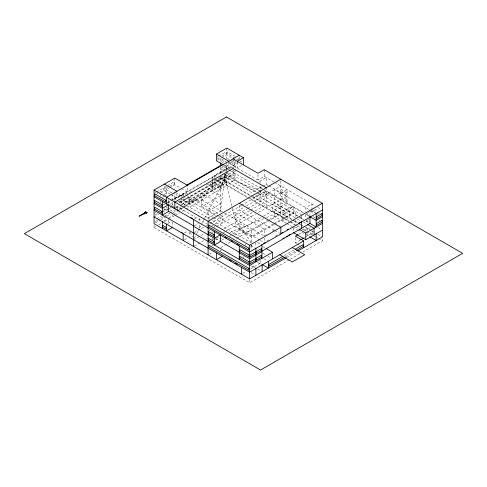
<?xml version="1.0" encoding="UTF-8"?>
<svg xmlns="http://www.w3.org/2000/svg" width="487" height="487" viewBox="0 0 487 487"><rect width="100%" height="100%" fill="white"/><g stroke="black" fill="none" stroke-linecap="round" stroke-linejoin="round"><path stroke-width="0.37" stroke-dasharray="2.44 1.83" d="M225.414 174.316L220.562 189.114L212.247 184.317L201.855 199.913L181.073 202.312L224.72 177.116L261.251 191.178M226.278 170.815L226.796 168.715L172.556 200.035L172.556 194.806M250.872 246.611L251.219 245.211M194.24 238.405L196.316 234.35M196.663 233.681L199.086 228.957M199.433 228.281L204.284 218.827M204.631 218.158L226.796 174.961L256.113 191.884M168.605 218.158L172.848 215.004M173.457 214.554L177.7 211.407M178.303 210.956L182.546 207.809M183.155 207.359L226.796 174.961L178.632 202.769M154.683 193.077L155.986 192.328M156.637 191.951L163.827 187.799L163.827 189.717L158.598 192.736M166.377 186.326L165.075 187.081L165.075 188.999L174.218 183.721L174.218 181.803L167.029 185.949M217.032 157.082L218.334 156.327M218.986 155.95L226.175 151.804L226.175 153.722L222.255 155.986M156.637 193.869L157.946 193.114M217.032 159.005L219.643 157.496M160.887 192.852L168.94 188.201M169.598 187.818L174.839 184.792L180.744 188.201M217.592 160.107L220.562 158.397L226.175 161.635M221.81 157.678L226.796 154.799L232.555 158.117M163.602 194.648L165.957 193.29L165.957 195.208L164.192 196.231M220.934 161.55L224.592 159.438M162.421 197.247L163.602 196.571M222.157 162.761L225.816 160.649M235.111 159.596L228.878 163.194L260.052 181.194L266.286 177.597L266.286 186.558M163.303 204.893L165.117 203.852M167.613 202.409L170.207 200.912M170.852 200.534L183.161 193.43L185.657 194.873M214.329 177.676L214.329 175.436L226.796 168.24L228.713 169.348M167.132 203.164L171.351 200.729M167.826 203.243L171.071 201.368M173.67 199.865L238.021 162.713M231.995 168.118L235.111 166.317L228.713 162.628M154.604 213.282L155.907 212.533M169.579 204.631L172.836 202.756M155.256 214.828L157.21 213.696M163.072 210.311L167.631 207.681M170.882 205.8L174.139 203.919M177.396 202.044L182.607 199.031M214.7 180.507L220.191 177.335M226.425 173.737L220.934 176.903L220.934 174.985M241.552 165.477L237.187 167.997L237.187 161.276M154.056 216.952L158.585 214.341M163.115 211.729L170.225 207.62M170.87 207.249L174.109 205.38M168.338 209.191L166.53 210.232L166.53 207.249M168.94 208.844L174.267 205.764M179.271 202.878L226.796 175.436M228.878 176.635L235.111 173.037L229.353 169.713M156.729 218.773L161.964 215.753M169.817 211.218L173.086 209.331M175.704 207.815L178.979 205.928M181.596 204.418L225.432 179.106L225.432 181.03L181.596 206.342M176.16 208.028L179.453 206.129M182.089 204.607L233.03 175.192L233.03 168.472M157.386 220.319L155.42 221.451L155.42 219.527M158.038 219.941L163.93 216.538M164.582 216.161L169.817 213.142M170.468 212.764L175.052 210.116M175.704 209.739L180.939 206.719M155.371 222.918L159.955 220.27M160.613 219.893L165.854 216.867M166.511 216.49L170.438 214.219M173.062 212.703L175.685 211.194M178.96 209.3L183.544 206.652M184.202 206.275L226.796 181.681L251.803 196.121M226.796 182.156L189.394 203.755L189.394 197.034M182.375 208.284L181.073 209.033L181.073 206.792M184.975 206.786L224.72 183.836L247.451 196.961M163.62 221.037L166.737 219.235M154.056 224.957L154.056 227.514L156.023 226.382M158.646 224.866L161.264 223.356M164.545 221.463L167.82 219.57M168.472 219.193L174.37 215.79M175.028 215.412L179.618 212.764M182.235 211.248L185.51 209.355M186.168 208.978L226.796 185.523L247.098 197.241M167.772 223.436L170.894 221.634M208.095 219.406L208.095 211.188L220.562 203.992L201.855 193.193L201.855 206.634L220.562 195.835L212.247 191.038L212.247 177.597L213.525 178.333M273.877 181.974L264.204 176.391L257.97 179.995L257.97 174.017M194.167 219.229L198.532 216.709M194.167 225.95L198.532 223.43M208.095 217.914L220.562 210.713L224.72 177.116L253.295 193.613M260.052 187.915L262.542 186.472M263.169 186.113L266.286 184.317L268.179 185.413M184.409 233.036L187.525 231.24M260.052 194.155L253.812 197.759L253.812 196.261M194.167 232.67L203.895 227.058M206.171 225.743L241.022 205.624M241.436 205.38L266.286 191.038M184.409 239.756L187.525 237.96M211.833 225.828L213.081 225.11M214.974 224.014L243.877 207.328M246.513 205.806L280.835 185.991M193.546 239.75L204.029 233.699M207.833 231.502L209.781 230.381M216.478 226.51L247.28 208.728M247.938 208.351L266.286 197.759M211.833 232.549L213.081 231.83M274.558 224.178L293.302 213.355L293.302 206.634L251.736 230.631L251.736 243.11L235.111 219.113L250.05 210.487M250.695 210.11L266.286 201.113M280.835 192.712L274.595 196.316L261.951 191.446M280.835 193.193L287.068 189.595L287.068 203.036L280.835 206.634M194.191 246.099L203.937 240.475M206.537 238.977L208.485 237.851M224.19 228.78L252.473 212.454M255.103 210.932L266.286 204.479M211.833 239.269L213.081 238.551M223.417 232.579L224.72 231.83M225.365 231.459L255.742 213.921M258.378 212.399L280.835 199.433M280.835 199.913L287.068 196.316L268.812 185.778M211.833 245.99L213.081 245.271M221.548 240.383L224.83 238.49M232.701 233.943L262.737 216.599M263.388 216.228L280.835 206.159M209.337 254.153L214.329 251.274M220.879 247.493L230.132 242.149M236.712 238.35L268.702 219.881M269.354 219.503L280.835 212.88L280.835 180.768M220.148 250.793L221.396 250.075M273.298 223.941L251.736 236.39L217.866 216.831M273.95 223.563L295.378 211.188L295.378 217.165M273.907 224.556L251.736 237.352L239.269 230.156L239.269 223.436L251.736 230.631L234.277 234.953M224.355 212.904L264.204 235.909L266.152 234.783M272.002 231.41L274.595 229.913M306.396 213.951L312.009 210.713L315.253 212.588M266.791 241.138L269.378 239.647M275.246 236.256L277.846 234.758M243.007 257.27L244.255 256.552M306.396 220.672L308.886 219.235M298.659 234.259L301.94 232.366M304.57 230.85L310.341 227.514M242.593 273.353L245.71 271.551M250.695 268.672L260.052 263.272L261.33 264.009M295.378 237.65L295.378 242.873L299.974 240.225M304.57 237.571L312.837 232.798M284.067 255.645L293.874 249.983M285.376 256.813L295.834 250.768M286.685 257.495L297.149 251.45M154.056 227.514L249.661 282.71L289.631 259.632M290.289 259.254L300.114 253.581M302.737 252.065L322.4 240.718L322.4 238.794M191.464 191.513L174.839 198.714L176.708 199.792M206.707 184.914L224.72 177.116L235.111 219.113M212.32 239.707L215.132 238.557M215.838 238.265L219.357 236.828M229.925 232.518L265.835 217.847M266.541 217.561L293.302 206.634M215.364 239.628L221.183 238.192M229.188 236.213L231.368 235.671M235.288 156.345L227.545 151.877L227.545 153.795L237.875 159.76M239.689 160.807L242.447 162.402M274.51 182.339L315.253 205.867M317.853 207.365L321.097 209.24M227.295 158.452L229.736 159.858M230.345 160.211L234.612 162.676L234.612 164.594L229.736 161.781M314.59 208.85L318.51 211.115M313.281 210.013L316.55 211.9M317.201 212.277L319.813 213.787M315.905 212.959L318.498 214.463M308.74 209.307L274.595 189.595L274.595 203.036L305.118 220.654M311.175 210.713L316.16 213.592M232.171 167.985L227.295 165.172L227.295 167.09M224.282 165.343L230.345 168.849M232.78 170.255L234.612 171.314M313.281 216.733L315.241 217.866M318.51 219.753L319.813 220.508M262.542 188.877L260.052 187.434L253.812 191.038L253.812 193.278M263.169 189.236L303.535 212.539M306.092 214.018L309.927 216.234M222.431 166.195L228.878 169.914L228.878 161.276M229.523 170.292L261.945 189.011M264.478 190.472L305.118 213.933M309.336 216.368L305.769 214.31L305.769 218.048M225.998 171.132L224.72 170.395L224.72 171.887M301.617 214.791L227.295 171.887L227.295 173.81L234.612 178.035L234.612 176.111M258.737 193.4L297.776 215.942M300.333 217.415L303.535 219.266M306.092 220.739L309.288 222.583M317.92 227.569L321.116 229.414M220.562 171.838L223.058 173.281M223.679 173.64L256.308 192.475M256.929 192.834L260.052 194.636M305.769 221.031L308.74 222.748M303.584 222.169L306.865 224.063M255.894 195.117L295.378 217.914M297.253 218.992L301.617 221.512M252.461 196.498L293.74 220.331M294.398 220.708L299.645 223.74M300.132 224.02L304.899 226.772M305.373 227.045L310.803 230.181M311.461 230.558L314.085 232.074M317.816 234.229L322.4 236.877M249.88 195.482L220.562 178.559L220.562 165.866M252.503 196.998L260.052 201.356L260.052 190.904M292.097 219.862L274.595 209.757L274.595 216.478L286.192 223.174M292.754 220.24L297.35 222.894M298.007 223.271L300.631 224.787M301.289 225.164L303.255 226.303M305.879 227.819L309.129 229.694M311.686 231.167L312.964 231.909M214.329 175.436L216.198 176.519M218.693 177.956L220.562 179.039L220.562 212.204M303.584 228.89L306.865 230.783M310.146 232.683L312.77 234.198M250.05 198.459L290.209 221.646M290.855 222.017L295.378 224.635M297.253 225.712L301.617 228.233M247.749 197.619L289.004 221.433M289.655 221.816L294.897 224.836M295.548 225.213L299.481 227.484M302.098 228.993L306.025 231.264M306.682 231.642L312.575 235.044M313.232 235.422L315.192 236.554M315.85 236.938L317.816 238.07M318.468 238.447L322.4 240.718M214.17 178.699L220.562 182.394M295.268 226.966L298.549 228.866M286.849 223.551L292.097 226.583M292.754 226.96L297.35 229.614M298.007 229.992L309.129 236.414M220.562 185.76L214.329 182.156L214.329 180.665M274.339 230.241L239.269 209.988L239.269 203.268M274.985 230.613L279.532 233.236M295.378 242.873L296.656 243.616M297.295 243.981L299.858 245.46M201.855 199.913L223.728 212.539M181.401 188.585L187.312 191.994L187.312 185.273M186.278 195.232L220.039 214.724M220.69 215.102L222.65 216.228L222.65 222.949L213.519 217.683M201.855 206.634L217.981 215.942M218.626 216.319L220.562 217.433L220.562 215.193M259.681 240.018L235.111 225.834L235.111 212.393L264.204 229.188L264.204 235.909M260.326 240.389L264.204 242.629M175.466 192.353L183.709 197.113M184.372 197.497L215.26 215.327M171.929 192.949L166.323 189.711L166.323 196.431M257.556 242.386L261.921 244.906M212.868 217.305L183.161 200.151L183.161 198.659M262.676 246.544L264.642 247.682M170.359 194.203L164.448 190.794L164.454 184.068M171.01 194.581L176.921 197.99L176.921 191.269M179.204 201.234L210.049 219.04M212.655 220.544L251.085 242.733M250.902 245.509L254.646 247.664M262.676 253.264L265.299 254.78M267.923 256.296L271.204 258.195M176.087 206.153L206.774 223.874M263.887 258.767L267.083 260.612M257.653 262.365L260.849 264.21M164.034 208.795L168.605 211.431M215.577 238.551L220.562 241.43M255.091 267.613L253.812 266.87L253.812 263.887M257.653 269.086L260.849 270.93M251.414 265.963L254.616 267.813M251.414 272.69L254.616 274.534M190.283 232.214L192.359 237.011M312.009 209.964L312.009 203.992L305.769 207.59L305.769 212.07M312.009 210.713L312.009 215.193M309.927 209.988L309.927 215.966M307.851 228.957L307.851 230.448M307.851 233.437L307.851 235.678M301.617 216.283L301.617 220.763M295.378 220.154L295.378 223.886M293.302 228.074L293.302 231.806M266.286 187.3L266.286 207.833M265.908 194.185L265.908 196.103L260.423 192.937L260.423 191.014M264.204 169.671L264.204 176.391M264.204 238.149L264.204 241.887M260.052 181.194L260.052 182.686M260.052 185.675L260.052 190.155M260.052 260.283L260.052 263.272M255.687 242.8L255.687 247.28M251.736 245.351L251.736 249.831M249.661 279.514L249.661 282.71M245.503 243.884L245.503 245.375M239.269 156.765L239.269 159.005M238.52 158.208L238.52 160.132M235.111 161.087L235.111 168.557M235.111 169.306L235.111 179.758L228.878 183.362L228.878 172.155M233.03 160.369L233.03 165.592M226.796 148.072L226.796 158.531M226.796 161.994L226.796 171.223M226.796 171.704L226.796 185.523M224.72 174.876L224.72 183.836M220.562 158.397L220.562 162.128M214.329 225.883L214.329 227.374M212.32 177.554L212.32 190.995M199.78 218.231L199.78 221.962M199.78 224.951L199.78 228.683M189.394 231.654L189.394 236.134M183.161 193.43L183.161 195.671M181.073 195.591L181.073 198.58M181.073 199.323L181.073 206.05M174.839 178.072L174.839 184.792M174.839 191.994L174.839 200.954M172.763 222.048L172.763 226.528M172.556 202.275L172.556 206.007M168.605 199.487L168.605 203.968M168.605 219.649L168.605 224.13M160.29 194.684L160.29 196.182M160.29 201.405L160.29 202.902M226.425 165.099L220.934 168.265L220.934 170.188L226.425 167.017L226.425 165.099M289.144 210.956L282.91 214.554L282.91 221.275L289.144 217.677L289.144 210.956M286.691 192.742L281.206 189.577L281.206 191.494L286.691 194.666L286.691 192.742M286.691 199.463L281.206 196.298L281.206 198.215L286.691 201.381L286.691 199.463M284.986 211.431L272.519 204.236L272.519 210.956L284.986 218.158L284.986 211.431"/><path stroke-width="0.73" d="M286.356 257.684L249.661 278.868L154.056 223.679L154.056 190.07L174.839 178.072L187.312 185.273M223.624 164.965L216.405 160.795L216.405 154.075L226.796 148.072L243.421 157.672L243.421 164.393M186.679 185.157L222.851 164.271M239.269 155.274L166.53 197.272L166.53 203.992M145.875 211.869L144.511 212.655L145.875 211.711L145.875 213.44L147.238 212.496L145.875 213.282M144.511 213.44C129.645 221.518 150.599 209.319 144.511 213.282L144.012 214.359M237.187 161.276L243.421 157.672M193.424 225.761L168.605 211.431L162.372 215.035L162.372 201.594M172.763 227.277L166.53 230.875L166.53 224.154M280.835 179.271L208.095 221.268L208.095 254.871M239.592 252.418L220.562 241.43L214.329 245.028L214.329 231.587M222.638 256.071L216.405 259.674L216.405 252.954M154.056 190.07L249.661 245.265L322.4 203.268L322.4 236.877L297.807 251.073M263.558 243.482L265.525 242.343M281.273 233.255L282.588 232.494M287.178 229.846L288.493 229.085M298.988 223.028L300.302 222.267M322.4 209.988L249.661 251.986L154.056 196.791M282.868 238.575L284.171 237.826M286.131 236.694L287.433 235.939M288.736 235.191L290.039 234.436M261.592 251.341L309.927 223.436L316.16 227.033L316.16 213.592M261.921 251.627L249.661 258.707L239.269 252.71M322.4 216.709L316.16 220.313L309.665 216.563M298.007 234.637L295.378 236.152L303.693 240.955L303.693 247.676M272.519 258.95L272.519 252.229L249.661 265.427L154.056 210.232M299.207 229.243L305.769 233.03L322.4 223.436M300.631 239.841L303.912 237.948M303.693 240.955L249.661 272.148L154.056 216.952M293.302 232.555L305.769 239.75L322.4 230.156M282.758 256.399L269.025 264.331L269.025 266.249L284.718 257.191M295.183 249.228L303.03 244.699L303.03 246.617L296.492 250.391M322.4 203.268L264.204 169.671L257.97 173.275L233.03 158.872M216.405 154.075L228.878 161.276M266.286 187.672L233.03 168.472L174.839 202.068L174.839 208.789M307.522 224.446L314.085 228.233L314.085 234.953M309.769 236.785L316.16 240.475L316.16 233.754M239.269 203.268L280.835 227.265L280.835 233.985M292.261 247.554L304.734 254.75L292.261 261.951L279.794 254.75M164.448 184.074L176.921 191.269M265.957 248.443L272.519 252.229M173.731 207.669L175.04 208.43M177.049 209.587L178.345 210.335M190.752 217.5L192.718 218.633M225.158 237.364L226.467 238.119M231.063 240.773L232.378 241.528M236.968 244.182L238.283 244.943M261.969 264.38L268.361 268.069L268.361 261.349M154.056 203.511L162.372 208.314L168.605 204.71L168.605 211.431M193.546 226.309L214.329 238.307L220.562 234.71L220.562 241.43M181.079 232.08L182.357 232.816M229.2 259.863L231.173 261.002M235.111 263.272L237.078 264.411M309.927 216.709L309.927 223.436M305.769 233.03L305.769 239.75M301.617 221.512L301.617 228.233M262.128 264.952L262.128 271.673M261.921 244.906L261.921 258.347M255.894 248.388L255.894 261.829M255.894 268.55L255.894 275.271M249.661 245.265L249.661 278.868M241.345 267.351L241.345 274.071M239.269 245.99L239.269 259.431M220.562 162.877L220.562 165.117M193.546 219.588L193.546 246.477M183.161 233.76L183.161 240.481M162.372 221.755L162.372 228.476M226.449 116.977L24.35 233.657L260.551 370.023L462.65 253.343L226.449 116.977M255.517 251.968L250.032 255.139L250.032 257.057L255.517 253.891L255.517 251.968M261.556 248.486L256.253 251.548L256.253 253.465L261.556 250.403L261.556 248.486M322.023 213.574L316.538 216.739L316.538 218.663L322.023 215.491L322.023 213.574M255.517 258.688L250.032 261.854L250.032 263.777L255.517 260.606L255.517 258.688M261.556 255.2L256.253 258.262L256.253 260.186L261.556 257.124L261.556 255.2M322.023 220.294L316.538 223.46L316.538 225.378L322.023 222.212L322.023 220.294M165.781 200.206L154.805 193.875L154.805 195.792L165.781 202.123L165.781 200.206M248.881 248.187L208.874 225.085L208.874 227.003L248.881 250.105L248.881 248.187M161.873 204.668L154.556 200.449L154.556 202.367L161.873 206.591L161.873 204.668M213.951 234.74L208.466 231.569L208.466 233.492L213.951 236.658L213.951 234.74M249.034 254.993L239.89 249.715L239.89 251.633L249.034 256.911L249.034 254.993M161.873 211.388L154.556 207.164L154.556 209.087L161.873 213.306L161.873 211.388M213.951 241.461L208.466 238.289L208.466 240.213L213.951 243.378L213.951 241.461M249.034 261.714L239.89 256.43L239.89 258.353L249.034 263.631L249.034 261.714M248.881 268.343L208.874 245.241L208.874 247.165L248.881 270.261L248.881 268.343M166.104 227.271L162.792 225.359L162.792 227.283L166.104 229.194L166.104 227.271"/></g></svg>
